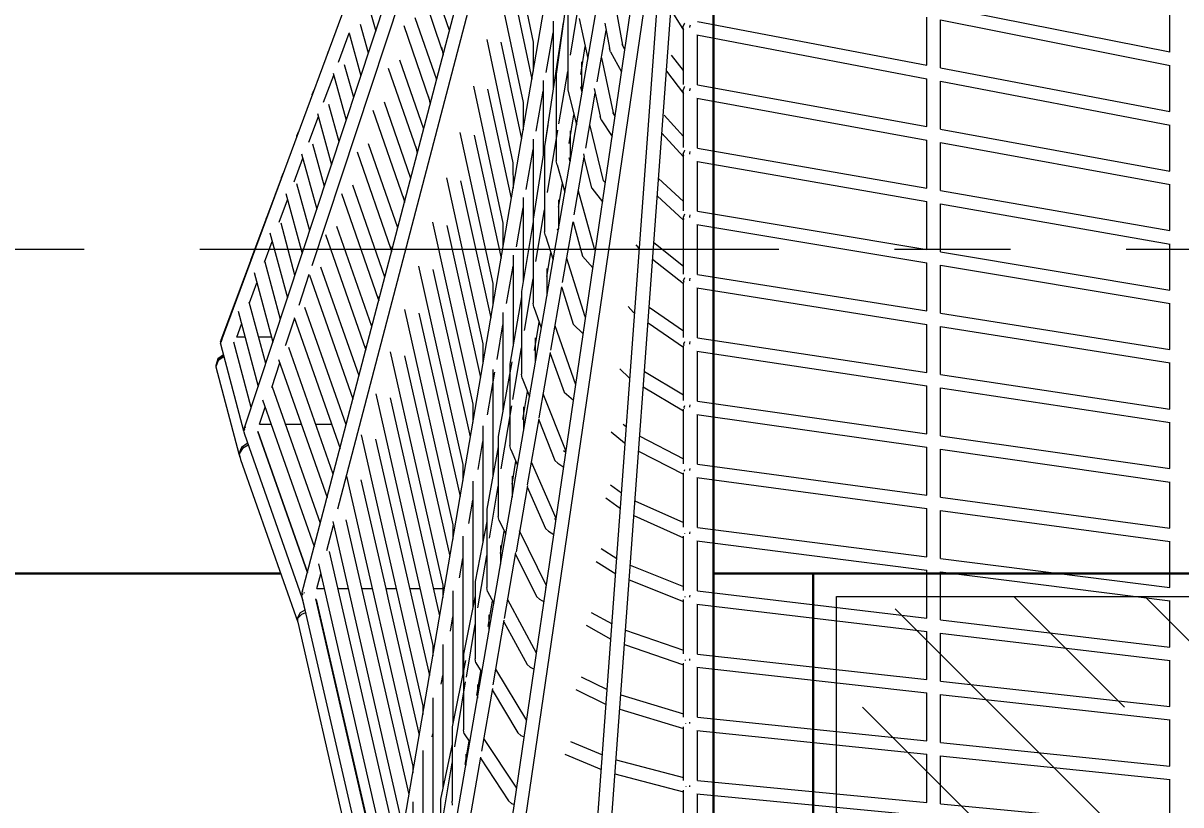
# Model space of a CAD drawing. Header units: millimetres. Extents: x 886808 to 1650903, y -1008069 to 230892.
# Drawn here: x 1018031 to 1020531, y -348710 to -347022 of the extents above; entities that cross this region are included whole.
import ezdxf

# ---------------------------------------------------------------- set-up
doc = ezdxf.new("R2010")
doc.units = ezdxf.units.MM
doc.linetypes.add('ACAD_ISO07W100', pattern=[3, 0, -3])
doc.linetypes.add('CENTER', pattern=[2, 1.25, -0.25, 0.25, -0.25])
doc.layers.get('0').update_dxf_attribs({"lineweight": 0})
for name, color, linetype, lineweight in [('03- Net Cua- 153', 153, 'Continuous', 9), ('8l NET TO', 8, 'Continuous', 9), ('A-Wall', 113, 'Continuous', 30), ('A_Dim', 8, 'Continuous', 5)]:
    doc.layers.add(name, color=color, linetype=linetype, lineweight=lineweight)
doc.styles.add('ISO2', font='')
doc.styles.add('TIÊU ĐỀ', font='arial.ttf', dxfattribs={"height": 230})
doc.styles.get('ISO2').set_extended_font_data('.VnAvantH')
doc.dimstyles.new('1-100', dxfattribs={"dimtxt": 230, "dimasz": 150, "dimexe": 150, "dimexo": 300, "dimgap": 90, "dimtad": 1, "dimdec": 0, "dimrnd": 5, "dimzin": 0, "dimtxsty": 'TIÊU ĐỀ', "dimblk": 'ARCHTICK', "dimcen": 100, "dimdle": 120, "dimclrd": 256, "dimclre": 256, "dimclrt": 2, "dimadec": 0, "dimazin": 0, "dimtfac": 1, "dimtdec": 0, "dimtix": 1, "dimtmove": 1, "dimatfit": 3, "dimldrblk": 'OPEN30', "dimfxl": 900, "dimtolj": 1, "dimtzin": 0, "dimlwd": 13, "dimlwe": 13, "dimarcsym": 1})
doc.dimstyles.new('Copy of 1-100-Ll', dxfattribs={"dimtxt": 700, "dimasz": 150, "dimexe": 150, "dimexo": 300, "dimgap": 90, "dimtad": 1, "dimdec": 0, "dimrnd": 5, "dimzin": 0, "dimtxsty": 'ISO2', "dimblk": 'ARCHTICK', "dimcen": 100, "dimdle": 120, "dimclrd": 256, "dimclre": 256, "dimclrt": 2, "dimadec": 0, "dimazin": 0, "dimtfac": 1, "dimtdec": 0, "dimtix": 1, "dimtmove": 1, "dimatfit": 3, "dimldrblk": 'OPEN30', "dimfxl": 900, "dimtolj": 1, "dimtzin": 0, "dimlwd": 13, "dimlwe": 13, "dimarcsym": 1})

# ---------------------------------------------------------------- blocks, each defined once
blk = doc.blocks.new('_ArchTick')
at = {"color": 0, "linetype": 'ByBlock', "const_width": 0.15}
blk.add_lwpolyline([(-0.5, -0.5), (0.5, 0.5)], dxfattribs=at)
blk = doc.blocks.new('*D687')
at = {"layer": 'A_Dim', "lineweight": 13, "transparency": 16777216}
for p, q in [((1015421.7, -347210.1), (1015421.7, -346713.3)), ((1019521.8, -347210.1), (1019521.8, -346713.3)), ((1015301.7, -346863.3), (1019641.8, -346863.3))]:
    blk.add_line(p, q, dxfattribs=at)
at = {"layer": 'Defpoints', "color": 0, "transparency": 16777216}
for p in [(1019521.8, -346863.3), (1015421.7, -347510.1), (1019521.8, -347510.1)]:
    blk.add_point(p, dxfattribs=at)
at = {"layer": 'A_Dim', "lineweight": 13, "transparency": 16777216, "xscale": 150, "yscale": 150, "zscale": 150, "rotation": 180}
blk.add_blockref('_ArchTick', (1015421.7, -346863.3), dxfattribs=at)
at = {"layer": 'A_Dim', "lineweight": 13, "transparency": 16777216, "xscale": 150, "yscale": 150, "zscale": 150}
blk.add_blockref('_ArchTick', (1019521.8, -346863.3), dxfattribs=at)
at = {"layer": 'A_Dim', "color": 2, "transparency": 16777216, "insert": (1017471.7, -346655.9), "char_height": 230, "attachment_point": 5, "style": 'TIÊU ĐỀ'}
blk.add_mtext('\\A1;4100', dxfattribs=at)
blk = doc.blocks.new('_Open30')
at = {"color": 0, "linetype": 'ByBlock', "lineweight": -2}
for p, q in [((-1, 0.268), (0, 0)), ((0, 0), (-1, -0.268)), ((0, 0), (-1, 0))]:
    blk.add_line(p, q, dxfattribs=at)
blk = doc.blocks.new('*D688')
at = {"layer": 'A_Dim', "lineweight": 13, "transparency": 16777216}
for p, q in [((1019521.8, -347210.1), (1019521.8, -346713.3)), ((1025271.8, -347510.1), (1025271.8, -346713.3)), ((1019401.8, -346863.3), (1025391.8, -346863.3))]:
    blk.add_line(p, q, dxfattribs=at)
at = {"layer": 'Defpoints', "color": 0, "transparency": 16777216}
for p in [(1025271.8, -346863.3), (1019521.8, -347510.1), (1025271.8, -347810.1)]:
    blk.add_point(p, dxfattribs=at)
at = {"layer": 'A_Dim', "lineweight": 13, "transparency": 16777216, "xscale": 150, "yscale": 150, "zscale": 150, "rotation": 180}
blk.add_blockref('_ArchTick', (1019521.8, -346863.3), dxfattribs=at)
at = {"layer": 'A_Dim', "lineweight": 13, "transparency": 16777216, "xscale": 150, "yscale": 150, "zscale": 150}
blk.add_blockref('_ArchTick', (1025271.8, -346863.3), dxfattribs=at)
at = {"layer": 'A_Dim', "color": 2, "transparency": 16777216, "insert": (1022396.8, -346655.9), "char_height": 230, "attachment_point": 5, "style": 'TIÊU ĐỀ'}
blk.add_mtext('\\A1;5750', dxfattribs=at)
blk = doc.blocks.new('A$C62D649C3')
at = {"transparency": 33554636}
for p, q in [((3236.7, 11950.9), (4236.7, 14654.9)), ((3286.5, 11762.5), (4235.1, 14630.1)), ((3411.3, 11406.6), (4211.3, 14458.5)), ((3586, 10645.4), (4235.1, 14426.9)), ((3488.7, 11589.4), (4194.8, 14282.9)), ((3433.2, 12115), (4124.5, 14205.1)), ((3616.4, 10176.7), (4235.1, 13757)), ((3638.8, 9371.7), (4236, 13452.1)), ((3935.7, 9359.1), (4227, 13339.8)), ((3729.3, 9792.9), (4205.6, 13047.5)), ((4006.8, 9919.9), (4235.1, 13039.6)), ((3866.1, 12808.8), (3910.2, 12597.2)), ((3996.7, 12788.8), (3960.1, 12528.2)), ((3664.1, 12725.1), (3713.5, 12580.7)), ((3730, 12622.5), (3689.1, 12742)), ((3546.6, 12705.7), (3570.4, 12620.7)), ((3838.3, 12704.9), (3888.5, 12467)), ((3868.8, 12699.9), (3907.3, 12517.4)), ((4082.3, 12705.6), (4103.4, 12590.2)), ((3985.1, 12684.7), (3985.1, 12494.4)), ((3991, 12569), (4010.1, 12683.2)), ((4790.1, 12674), (5285.1, 12575.8)), ((5285.1, 12575.8), (5285.1, 12675.1)), ((3702.1, 12515.9), (3656, 12649.8)), ((4010.1, 12647.9), (4028.5, 12561.7)), ((4207.8, 12666.7), (4235.1, 12623.1)), ((4760.1, 12547.3), (4760.1, 12650.8)), ((3554.8, 12573.4), (3537.6, 12635)), ((3631.1, 12632.7), (3686, 12473)), ((3975, 12639.6), (3935.1, 12371.7)), ((3953.5, 12642.5), (3953.4, 12494.4)), ((4065.1, 12638), (4074.9, 12584.3)), ((4233.8, 12629.4), (4237.1, 12637.5)), ((4235.1, 12624.8), (4233.8, 12629.4)), ((4235.1, 12624.7), (4235.1, 12624.8)), ((4235.1, 12623.1), (4235.1, 12624.7)), ((4235.1, 12505.7), (4235.1, 12623.1)), ((4237.1, 12637.5), (4237.6, 12637.8)), ((4248.7, 12628.4), (4249, 12630.1)), ((4249, 12630.1), (4249.9, 12634.5)), ((4265.1, 12641.7), (4760.1, 12547.3)), ((4789.6, 12644.9), (5285.8, 12546.5)), ((4790.1, 12541.5), (4790.1, 12644.9)), ((3490, 12553.8), (3513.1, 12616.1)), ((3513.1, 12616.1), (3512.8, 12617.1)), ((3513.1, 12616.1), (3513.1, 12616.1)), ((3513.1, 12616.1), (3538.6, 12524.5)), ((3810.1, 12602.5), (3866.8, 12336.8)), ((3938.7, 12531.5), (3953.4, 12617.5)), ((4048.7, 12511.1), (4067.9, 12622.4)), ((4264.1, 12612.7), (4760.7, 12518.1)), ((4265.1, 12505.1), (4265.1, 12612.6)), ((3466.9, 12573.5), (3468, 12576.5)), ((3466.9, 12573.3), (3466.9, 12573.5)), ((3712.3, 12586.5), (3716, 12569.2)), ((3840.6, 12597.1), (3885.2, 12388.6)), ((3910.2, 12597.2), (3910.2, 12534.1)), ((4013, 12527.3), (4023, 12587.4)), ((4077.1, 12576), (4074.9, 12584.3)), ((4077.1, 12576), (4101.5, 12533)), ((4108.5, 12581.3), (4102.4, 12592)), ((5285.1, 12575.7), (5285.1, 12575.8)), ((3523, 12477.4), (3503.4, 12548.4)), ((3674.1, 12409.3), (3622.7, 12558.2)), ((4015, 12554.3), (4015, 12492.3)), ((4057.7, 12563.1), (4083, 12444.3)), ((4235.1, 12535.6), (4209.3, 12569.3)), ((3458.1, 12467.4), (3479.8, 12526.1)), ((3478.8, 12529.8), (3506.8, 12428.4)), ((3597.7, 12541.1), (3658.5, 12365.3)), ((3960.1, 12528.2), (3960.2, 12340.8)), ((3966.2, 12420.8), (3985.1, 12533.9)), ((4198.1, 12534.6), (4235.1, 12486.1)), ((4790.1, 12541.6), (5285.1, 12447.3)), ((5285.1, 12447.2), (5285.1, 12546.6)), ((3781.4, 12501.7), (3845.2, 12206.5)), ((3931.8, 12514.5), (3931.8, 12352.8)), ((4015.9, 12488.7), (4013, 12500.7)), ((4234, 12492.6), (4237.4, 12500.8)), ((4237.4, 12500.8), (4237.7, 12501)), ((4248.9, 12493.4), (4249.8, 12497.8)), ((4265.1, 12505.1), (4760.1, 12414.7)), ((4760.1, 12414.7), (4760.1, 12518.2)), ((4789.6, 12512.6), (5285.8, 12418.1)), ((4790.1, 12409.1), (4790.1, 12512.5)), ((3433.5, 12484), (3436.9, 12492.7)), ((3433.5, 12483.1), (3433.5, 12484)), ((3436.9, 12492.7), (3437.1, 12492.8)), ((3684.7, 12478.9), (3688.2, 12463)), ((3812.1, 12495.9), (3863.1, 12259.8)), ((3916.9, 12404.7), (3931.8, 12491.5)), ((3985.1, 12494.4), (4003.7, 12418.4)), ((4024, 12367.9), (4044.5, 12486.6)), ((4042.2, 12497.3), (4055, 12437.3)), ((4235.3, 12487.8), (4234, 12492.6)), ((4235.1, 12369.3), (4235.1, 12488)), ((4248.7, 12491.8), (4248.9, 12493.4)), ((4264.1, 12476.2), (4760.6, 12385.5)), ((4265.1, 12368.5), (4265.1, 12476)), ((3491.3, 12381.5), (3469.1, 12462.2)), ((3564.2, 12450.2), (3630.9, 12257.6)), ((3646.2, 12302.7), (3589.1, 12467.4)), ((3888.5, 12467), (3888.5, 12407.9)), ((3426.3, 12381.4), (3446.6, 12436.3)), ((3444.7, 12442.7), (3475, 12332.3)), ((3988, 12378.4), (3998.4, 12440.3)), ((4057.1, 12429), (4055, 12437.3)), ((4057.1, 12429), (4081, 12393.2)), ((4087.5, 12437.6), (4082.5, 12445)), ((4235.1, 12393.5), (4193.2, 12439.4)), ((3400.2, 12394.6), (3403.6, 12403.2)), ((3403.6, 12403.2), (3404, 12403.5)), ((3752.4, 12402.3), (3823.5, 12076.3)), ((3942.1, 12418), (3910.2, 12215.1)), ((3941.3, 12272.3), (3963.9, 12406.9)), ((3990, 12405.8), (3990, 12339.9)), ((4062.6, 12298), (4032.9, 12419.4)), ((4188.3, 12400.6), (4235.1, 12349.3)), ((4790.1, 12409.2), (5285.1, 12318.8)), ((5285.1, 12318.8), (5285.1, 12418.2)), ((3400.2, 12393.2), (3400.2, 12394.6)), ((3459.6, 12285.6), (3434.7, 12376.5)), ((3618.2, 12196.1), (3555.2, 12377.3)), ((3783.2, 12396.2), (3841, 12131)), ((3910.2, 12387.6), (3910.2, 12215.2)), ((4760.1, 12282), (4760.1, 12385.6)), ((4789.6, 12380.2), (5285.8, 12289.6)), ((4790.1, 12276.8), (4790.1, 12380.1)), ((3410.6, 12356.2), (3443.3, 12236.4)), ((3530.3, 12360), (3603.4, 12149.9)), ((3657.1, 12371.3), (3660.3, 12356.7)), ((3895.4, 12279.3), (3910.2, 12365.4)), ((3935.1, 12371.7), (3935.2, 12187.3)), ((3999.2, 12224.4), (4020.7, 12349)), ((4019, 12355.9), (4020.7, 12349)), ((4037.1, 12282), (4020.7, 12349)), ((4234.4, 12355.9), (4237.7, 12364.2)), ((4235.5, 12351), (4234.4, 12355.9)), ((4235.1, 12353), (4235.1, 12357.6)), ((4235.1, 12232.9), (4235.1, 12351.3)), ((4237.7, 12364.2), (4237.8, 12364.2)), ((4248.6, 12355.1), (4248.9, 12356.7)), ((4248.9, 12356.7), (4249.7, 12361.1)), ((4265.1, 12368.5), (4760.1, 12282)), ((3394.4, 12295.2), (3413.4, 12346.4)), ((3866.8, 12336.8), (3866.9, 12281.7)), ((3962.1, 12332.4), (3960.2, 12340.8)), ((3962.1, 12332.4), (3978.6, 12273.1)), ((3990.1, 12339.5), (3988, 12347)), ((4264.1, 12339.7), (4265.1, 12339.5)), ((4265.1, 12231.9), (4265.1, 12339.5)), ((4265.1, 12339.5), (4760.6, 12252.9)), ((3337.5, 12224.3), (3367, 12303.4)), ((3367, 12305.1), (3370.4, 12313.7)), ((3367, 12303.4), (3367, 12305.1)), ((3370.4, 12313.7), (3371, 12314.1)), ((3723, 12304.5), (3801.8, 11946)), ((3753.9, 12298), (3818.9, 12002.2)), ((4066.4, 12293.2), (4062.6, 12298)), ((4235.1, 12252.7), (4181.2, 12302.8)), ((3427.9, 12189.8), (3400.4, 12291.2)), ((3590.3, 12089.6), (3521.1, 12288)), ((3965, 12240.7), (3973.5, 12291.6)), ((4042.6, 12151), (4008, 12275.4)), ((4037.1, 12282), (4060.4, 12252.2)), ((4149.4, 12292.1), (4150.3, 12291.4)), ((4790.1, 12276.8), (5285.1, 12190.4)), ((5285.1, 12190.4), (5285.1, 12289.8)), ((3362.3, 12208.3), (3380.1, 12256.5)), ((3376.3, 12270.4), (3411.6, 12140.5)), ((3496.3, 12270.6), (3576, 12042.2)), ((3629.6, 12263.7), (3632.5, 12250.6)), ((3888.5, 12261.7), (3888.5, 12079)), ((3965, 12257), (3965, 12194.1)), ((4178.4, 12265.2), (4235.1, 12212.6)), ((4760.1, 12149.4), (4760.1, 12253)), ((3333.9, 12215.6), (3337.3, 12224.2)), ((3337.3, 12224.2), (3337.9, 12224.6)), ((3874.1, 12155.4), (3888.5, 12239.3)), ((3916.4, 12123.5), (3935.2, 12235.4)), ((4234.8, 12219.1), (4237.8, 12226.6)), ((4248.8, 12220), (4249.6, 12224.4)), ((4265.1, 12232), (4760.1, 12149.4)), ((4789.6, 12247.9), (5285.7, 12161.2)), ((4790.1, 12144.3), (4790.1, 12247.8)), ((3301, 12126.4), (3334.1, 12215)), ((3333.9, 12213.8), (3333.9, 12215.6)), ((3396.2, 12094.2), (3366, 12206.3)), ((3562.4, 11983.2), (3486.8, 12199.4)), ((3693.3, 12208.1), (3780.2, 11815.8)), ((3724.2, 12201.3), (3796.8, 11873.4)), ((3845.2, 12206.5), (3845.2, 12155.5)), ((3910.2, 12210), (3885.2, 12058.6)), ((3910.2, 12215.1), (3910.2, 12033.7)), ((3974, 12078.5), (3996.6, 12209.3)), ((3996.5, 12209), (4017.1, 12135)), ((4235.8, 12214.5), (4234.8, 12219.1)), ((4235.1, 12096.3), (4235.1, 12214.6)), ((4248.6, 12218.5), (4248.8, 12220)), ((4264, 12203.1), (4760.6, 12120.3)), ((4265.1, 12095.4), (4265.1, 12203)), ((3342, 12185.1), (3379.9, 12044.8)), ((3462, 12181.9), (3548.5, 11934.5)), ((3937.1, 12178.8), (3935.2, 12187.3)), ((3937.1, 12178.8), (3953.4, 12126.9)), ((3964.2, 12189.7), (3963.1, 12193.2)), ((3330.3, 12121.8), (3346.9, 12166.8)), ((3602.1, 12156.1), (3604.7, 12144.4)), ((4045.1, 12148.2), (4042.6, 12151)), ((4132.4, 12159.8), (4137.1, 12153.8)), ((4137.1, 12153.8), (4140, 12151.5)), ((4235.1, 12112.7), (4171, 12163.6)), ((5285.1, 12061.9), (5285.1, 12161.3)), ((3238.2, 11958), (3300.9, 12126)), ((3300.9, 12126), (3304.3, 12134.7)), ((3300.9, 12124.5), (3300.9, 12126)), ((3304.3, 12134.7), (3304.7, 12135)), ((3866.9, 12136.9), (3866.9, 11941)), ((3940, 12091.3), (3948.5, 12142.4)), ((4022.7, 12004), (3982.9, 12130.3)), ((4017.1, 12135), (4039.6, 12110.2)), ((4168.4, 12128.9), (4235.1, 12075.9)), ((4790.1, 12144.4), (5285.1, 12061.9)), ((3307.7, 12100.1), (3348.3, 11949.2)), ((3364.6, 11998.6), (3331.5, 12121.9)), ((3534.5, 11876.9), (3452.3, 12111.5)), ((3663.1, 12113.3), (3758.5, 11685.5)), ((3694.1, 12106.1), (3774.7, 11744.7)), ((3853.1, 12033), (3866.9, 12113.2)), ((3940, 12108.1), (3940, 12049.4)), ((4760.1, 12016.8), (4760.1, 12120.4)), ((4789.6, 12115.5), (5285.7, 12032.8)), ((4790.1, 12012), (4790.1, 12115.4)), ((3298, 12034.5), (3313.8, 12077.3)), ((3404.9, 12029.5), (3427.1, 12096.5)), ((3427.6, 12093.9), (3521.1, 11826.9)), ((3823.5, 12076.3), (3823.5, 12029.2)), ((3891.5, 11974.5), (3910.2, 12086.1)), ((4235.1, 11959.8), (4235.1, 12077.9)), ((4235.3, 12082.4), (4237.8, 12088.7)), ((4236.2, 12078.2), (4235.3, 12082.4)), ((4248.6, 12081.9), (4248.8, 12083.4)), ((4248.8, 12083.4), (4249.5, 12087.6)), ((4265.1, 12095.4), (4760.1, 12016.8)), ((3574.6, 12048.4), (3576.9, 12038.3)), ((3885.2, 12058.6), (3885.2, 11880.1)), ((3948.6, 11931.9), (3972.3, 12068.6)), ((3972.1, 12067.6), (3997.1, 11988.1)), ((4264, 12066.6), (4760.5, 11987.8)), ((4265.1, 11958.9), (4265.1, 12066.4)), ((5285.1, 12061.8), (5285.1, 12061.9)), ((3267.9, 12036.5), (3271.3, 12045.1)), ((3267.9, 12036.7), (3267.9, 12036.5)), ((3268.1, 12035.9), (3267.9, 12036.5)), ((3271.3, 12045.1), (3271.6, 12045.3)), ((3271.3, 12045.3), (3271.3, 12045.1)), ((3333.1, 11903.2), (3297.6, 12035.8)), ((3506.7, 11770.6), (3417.6, 12024.3)), ((3885.2, 12046.9), (3860.2, 11902)), ((3912, 12025.2), (3910.2, 12033.7)), ((3912, 12025.2), (3928, 11980)), ((3938.2, 12039.3), (3938.2, 12039.5)), ((4115.6, 12026.1), (4127.3, 12013.1)), ((4160.8, 12024.7), (4235.1, 11973.8)), ((5285.1, 11933.5), (5285.1, 12032.9)), ((3273.3, 12016.1), (3316.7, 11853.7)), ((3376.5, 11943.8), (3395.2, 12000.1)), ((3394.4, 12002.4), (3493.5, 11720.1)), ((3632.6, 12020), (3736.9, 11555.3)), ((3663.6, 12012.3), (3752.6, 11616)), ((3845.2, 12013.1), (3845.3, 11801.6)), ((4023.9, 12002.9), (4022.7, 12004)), ((4129.8, 12011.3), (4127.3, 12013.1)), ((4790.1, 12012), (5285.1, 11933.5)), ((3270.6, 11960.3), (3280.8, 11988)), ((3832.4, 11912.1), (3845.2, 11987.1)), ((3913.2, 11931.5), (3923.5, 11992.7)), ((4002.6, 11857.5), (3957.7, 11984.3)), ((3997.1, 11988.1), (4018.7, 11967.4)), ((4158.4, 11991.3), (4235.1, 11938.8)), ((4760.1, 11884.2), (4760.1, 11987.8)), ((4789.6, 11983.1), (5285.7, 11904.4)), ((4790.1, 11879.7), (4790.1, 11983.1)), ((3235.1, 11950), (3236.7, 11954)), ((3235.1, 11950), (3235.1, 11949.1)), ((3235.1, 11949.1), (3235.1, 11949)), ((3235.1, 11949), (3235.1, 11948.9)), ((3235.1, 11948.9), (3235.1, 11946.9)), ((3237.9, 11954.8), (3236.7, 11950.9)), ((3236.7, 11954), (3236.8, 11954.2)), ((3236.7, 11950.9), (3237.5, 11950.6)), ((3236.8, 11954.4), (3238.2, 11958)), ((3237.9, 11957.8), (3236.8, 11954.4)), ((3236.8, 11954.2), (3236.8, 11954.4)), ((3237, 11950.8), (3236.8, 11950.4)), ((3238.2, 11958), (3237.9, 11957.8)), ((3238.2, 11955), (3237.9, 11954.8)), ((3301.6, 11808), (3264, 11949.1)), ((3288.2, 11960.3), (3270.6, 11960.3)), ((3345.3, 11960.3), (3317.8, 11960.3)), ((3915, 11959), (3915, 11904.6)), ((4235.8, 11945.8), (4237.8, 11950.6)), ((4248.7, 11946.7), (4249.4, 11950.7)), ((4265.1, 11958.9), (4760.1, 11884.2)), ((3235.2, 11946.5), (3235.1, 11946.9)), ((3235.1, 11946.9), (3235.1, 11946)), ((3235.2, 11946.5), (3235.1, 11946)), ((3235.3, 11946.3), (3235.1, 11946)), ((3235.1, 11946), (3235.5, 11944.8)), ((3235.1, 11946), (3285.1, 11758)), ((3235.3, 11946.3), (3235.2, 11946.5)), ((3376, 11942.2), (3376.5, 11943.8)), ((3478.8, 11664.4), (3382.7, 11937.8)), ((3547.1, 11940.8), (3549.1, 11932.3)), ((3601.7, 11928.2), (3715.2, 11425)), ((3801.8, 11946), (3801.9, 11903)), ((3866.5, 11825.3), (3885.2, 11936.9)), ((3923.4, 11786.2), (3947.8, 11926.9)), ((3947.4, 11925), (3977.1, 11841.1)), ((4235.1, 11823.2), (4235.1, 11941.2)), ((4236.5, 11942.2), (4235.8, 11945.8)), ((4248.5, 11945.3), (4248.7, 11946.7)), ((4264, 11930.1), (4760.5, 11855.2)), ((4265.1, 11822.2), (4265.1, 11929.9)), ((3229.8, 11913.7), (3225.1, 11899)), ((3229.8, 11910.7), (3225.1, 11896)), ((3225.1, 11899), (3225.6, 11897.5)), ((3225.1, 11899), (3225.1, 11896)), ((3230.5, 11909.8), (3225.2, 11896)), ((3227.7, 11904.2), (3225.6, 11899)), ((3225.6, 11899), (3225.8, 11898.2)), ((3241.5, 11922.2), (3229.8, 11913.7)), ((3242.2, 11919.6), (3229.8, 11910.7)), ((3242.6, 11917.9), (3230.5, 11909.8)), ((3346, 11851.5), (3363.5, 11904.4)), ((3360.8, 11912.3), (3465.6, 11614)), ((3632.8, 11920.1), (3730.5, 11487.2)), ((3864.2, 11907), (3835.2, 11745.5)), ((3860.2, 11902), (3860.2, 11726.6)), ((5285.1, 11805), (5285.1, 11904.5)), ((3225.1, 11896), (3225.7, 11893.9)), ((3225.2, 11896), (3275.2, 11708)), ((3811.9, 11792.6), (3827.7, 11884.6)), ((3823.6, 11890.4), (3823.7, 11661)), ((3886.9, 11871.6), (3885.2, 11880.1)), ((4097.8, 11891.5), (4117.6, 11872.5)), ((4150.6, 11885.8), (4235.1, 11835.6)), ((4790.1, 11879.7), (5285.1, 11805)), ((4790.1, 11879.6), (4790.1, 11879.7)), ((3451, 11558.2), (3347.6, 11852)), ((3886.9, 11871.6), (3902.5, 11832.3)), ((4119.5, 11871), (4117.6, 11872.5)), ((4148.2, 11853), (4235.1, 11801.4)), ((4760.1, 11751.5), (4760.1, 11855.2)), ((4789.6, 11850.8), (5285.7, 11776)), ((4790.1, 11747.2), (4790.1, 11850.7)), ((3326.3, 11824.8), (3437.8, 11507.9)), ((3519.7, 11833.2), (3521.3, 11826.3)), ((3570.5, 11837.8), (3693.6, 11294.8)), ((3601.7, 11829.4), (3708.4, 11358.6)), ((3888.3, 11782.5), (3898.4, 11842.7)), ((3981.5, 11713.3), (3932.3, 11837.5)), ((3977.1, 11841.1), (3997.7, 11823.9)), ((3319.8, 11772.3), (3331.9, 11808.8)), ((3780.2, 11815.8), (3780.2, 11776.8)), ((3841.5, 11675.8), (3864.2, 11811.6)), ((3889.9, 11809.6), (3889.9, 11759.8)), ((4235.1, 11686.6), (4235.1, 11804.4)), ((4236.5, 11809.1), (4237.8, 11812.5)), ((4237, 11806.4), (4236.5, 11809.1)), ((4248.5, 11808.7), (4248.7, 11810)), ((4248.7, 11810), (4249.3, 11813.8)), ((4265.1, 11822.3), (4760.1, 11751.6)), ((3898.4, 11641.2), (3923.1, 11784.1)), ((3922.6, 11781.4), (3957.2, 11694.1)), ((4264, 11793.5), (4760.5, 11722.6)), ((4265.1, 11685.7), (4265.1, 11793.4)), ((5285.1, 11676.6), (5285.1, 11776.1)), ((3285.3, 11758.3), (3285.1, 11758)), ((3285.1, 11758), (3286, 11755.1)), ((3285.2, 11758.2), (3286, 11755.1)), ((3287.4, 11761.5), (3285.5, 11758)), ((3285.5, 11758), (3285.5, 11757.9)), ((3286, 11755.1), (3286.3, 11754.2)), ((3286.3, 11754.2), (3286.3, 11754.1)), ((3286.3, 11754.1), (3286.6, 11753)), ((3286.5, 11762.5), (3288.2, 11761.9)), ((3286.6, 11753), (3287.1, 11750.7)), ((3287.1, 11750.7), (3411.2, 11398.2)), ((3289.5, 11765.3), (3289.4, 11765.1)), ((3290, 11765.5), (3289.5, 11765.3)), ((3423.2, 11452.2), (3316, 11756.6)), ((3316.2, 11756.3), (3423.2, 11452.3)), ((3319.8, 11772.3), (3344.8, 11772.3)), ((3375.7, 11772.3), (3410, 11772.3)), ((3440.9, 11772.3), (3475.2, 11772.3)), ((3506.1, 11772.3), (3507.1, 11772.3)), ((3538.9, 11749), (3671.9, 11164.5)), ((3801.9, 11768.9), (3802, 11519.4)), ((4079, 11756), (4107.9, 11731.9)), ((4111.8, 11765.9), (4104.9, 11771.6)), ((3293.2, 11730.3), (3280.5, 11721.8)), ((3295.3, 11727.3), (3282.5, 11720.1)), ((3294.3, 11730.3), (3293.2, 11730.3)), ((3492.3, 11725.5), (3493.5, 11720.4)), ((3570.2, 11740.1), (3686.3, 11229.9)), ((3791.6, 11674.6), (3801.9, 11734.8)), ((3835.2, 11723.1), (3810.2, 11588.9)), ((3835.2, 11745.5), (3835.2, 11573)), ((3861.9, 11718), (3860.2, 11726.6)), ((4109.2, 11730.7), (4107.9, 11731.9)), ((4140.5, 11746.6), (4235.1, 11697.6)), ((4790.1, 11747.3), (5285.1, 11676.6)), ((3280.5, 11721.8), (3275.2, 11708)), ((3275.2, 11708), (3277.3, 11701.3)), ((3282.5, 11720.1), (3275.8, 11708)), ((3275.8, 11708), (3278.4, 11695.9)), ((3861.9, 11718), (3876.8, 11684)), ((3976.2, 11715.5), (3981.3, 11711.8)), ((4138.1, 11714.3), (4235.1, 11664.1)), ((4760.1, 11618.9), (4760.1, 11722.6)), ((4789.6, 11718.4), (5285.7, 11647.5)), ((4790.1, 11614.9), (4790.1, 11718.4)), ((3278.4, 11695.9), (3402, 11345)), ((3758.5, 11685.5), (3758.5, 11650.6)), ((3864.9, 11643), (3873.2, 11692.3)), ((3960.3, 11568.7), (3906.8, 11690)), ((3963.8, 11688.5), (3957.2, 11694.1)), ((3963.8, 11688.5), (3976.5, 11679.3)), ((4237.1, 11672.4), (4237.9, 11674.3)), ((4248.5, 11672.1), (4248.7, 11673.4)), ((4248.7, 11673.4), (4249.2, 11676.9)), ((4265.1, 11685.7), (4760.1, 11618.9)), ((5285.1, 11676.5), (5285.1, 11676.6)), ((3507.3, 11660.3), (3650.3, 11034.2)), ((3538.3, 11652.4), (3592, 11417.3)), ((3780.3, 11649), (3780.4, 11377)), ((3864.9, 11660.1), (3864.9, 11615)), ((4235.1, 11550), (4235.1, 11667.5)), ((4237.4, 11670.9), (4237.1, 11672.4)), ((4263.9, 11657), (4760.5, 11590)), ((4265.1, 11549.2), (4265.1, 11656.9)), ((3816.4, 11526.1), (3835.2, 11638.4)), ((3898.2, 11640.2), (3873.4, 11496.9)), ((3897.6, 11636.9), (3937.2, 11547.1)), ((4077.6, 11641.5), (4101.4, 11624.1)), ((5285.1, 11548.1), (5285.1, 11647.6)), ((3465, 11617.9), (3465.8, 11614.6)), ((3771.5, 11557.6), (3780.3, 11608.6)), ((4067.1, 11613.2), (4098.9, 11590)), ((4130.3, 11607.2), (4235.1, 11559.8)), ((4790.1, 11614.9), (5285.1, 11548.1)), ((4790.1, 11614.9), (4790.1, 11614.9)), ((3810.2, 11588.9), (3810.2, 11419.5)), ((3836.8, 11564.4), (3835.2, 11573)), ((4127.9, 11575.4), (4235.1, 11526.9)), ((4760.1, 11486.3), (4760.1, 11590.1)), ((4789.6, 11586.1), (5285.7, 11519.1)), ((4790.1, 11482.5), (4790.1, 11586)), ((3465.2, 11499.8), (3479.5, 11554.5)), ((3477.8, 11562), (3628.6, 10904)), ((3506.2, 11566.1), (3642.2, 10972.6)), ((3736.9, 11555.3), (3736.9, 11524.4)), ((3810.2, 11562.1), (3785.3, 11432.4)), ((3836.8, 11564.4), (3851.1, 11535.2)), ((3956.3, 11568.5), (3960, 11566.2)), ((4265.1, 11549.2), (4760.1, 11486.3)), ((3758.6, 11530.3), (3758.7, 11233.8)), ((3839.9, 11493.5), (3847.9, 11541.6)), ((3939.1, 11423.7), (3881.2, 11541.8)), ((3943.8, 11541.5), (3937.2, 11547.1)), ((3943.8, 11541.5), (3955.3, 11534.2)), ((4235.1, 11413.4), (4235.1, 11530.6)), ((4237.8, 11535.8), (4237.9, 11536.1)), ((4237.9, 11535.6), (4237.8, 11535.8)), ((4237.9, 11536.2), (4238.1, 11536.4)), ((4237.9, 11536.1), (4237.9, 11536.2)), ((4248.5, 11535.5), (4248.7, 11536.7)), ((4248.7, 11536.7), (4249.2, 11540)), ((3437.8, 11510.2), (3438.1, 11508.8)), ((3839.9, 11510.3), (3839.9, 11470.2)), ((4057.2, 11504.2), (4091.1, 11482.6)), ((4263.9, 11520.5), (4760.1, 11457.5)), ((4265.1, 11412.6), (4265.1, 11520.3)), ((5285.1, 11419.6), (5285.1, 11519.2)), ((3469.9, 11497.6), (3620.1, 10844)), ((3751.5, 11440.8), (3758.6, 11482.4)), ((3791.3, 11376.2), (3810.2, 11489.1)), ((3848.6, 11353), (3873.2, 11495.2)), ((3872.5, 11491.5), (3917.3, 11400.2)), ((4046.4, 11476.1), (4088.6, 11449.1)), ((4790.1, 11482.5), (5285.1, 11419.6)), ((4790.1, 11482.5), (4790.1, 11482.5)), ((3443.6, 11417.3), (3451.8, 11448.9)), ((3446.8, 11470.9), (3607, 10773.7)), ((4120, 11467.6), (4235.1, 11422.1)), ((4760.1, 11457.5), (4760.4, 11457.4)), ((4760.1, 11353.7), (4760.1, 11457.5)), ((4789.6, 11453.7), (5285.8, 11390.7)), ((4790.1, 11350.1), (4790.1, 11453.7)), ((3715.2, 11425), (3715.2, 11398.2)), ((3785.3, 11432.4), (3785.2, 11265.9)), ((4117.7, 11436.2), (4235.1, 11389.8)), ((3412.3, 11406.3), (3410.5, 11403)), ((3410.5, 11403), (3410.5, 11402.9)), ((3411.1, 11400), (3410.5, 11402.5)), ((3413.1, 11405.1), (3410.9, 11403)), ((3410.9, 11403), (3410.9, 11402.6)), ((3411.2, 11399.8), (3411.1, 11400)), ((3411.1, 11400), (3411.2, 11398)), ((3411.1, 11400), (3411.1, 11400)), ((3411.2, 11399.8), (3585.3, 10643.4)), ((3411.3, 11406.6), (3413.1, 11406.1)), ((3414.5, 11410.3), (3414.4, 11410.1)), ((3414.6, 11410.3), (3414.5, 11410.3)), ((3416, 11408), (3415.6, 11407.7)), ((3416.4, 11408.2), (3416, 11408)), ((3443.6, 11417.3), (3459.1, 11417.3)), ((3488.4, 11417.3), (3511, 11417.3)), ((3540.3, 11417.3), (3562.8, 11417.3)), ((3592, 11417.3), (3598, 11391.1)), ((3592, 11417.3), (3614.4, 11417.3)), ((3643.7, 11417.3), (3665.8, 11417.3)), ((3695.1, 11417.3), (3715.2, 11417.3)), ((3736.9, 11412.8), (3737, 11356.2)), ((3785.3, 11401.5), (3760.3, 11275.8)), ((3811.7, 11410.8), (3810.2, 11419.5)), ((3811.7, 11410.8), (3825.3, 11385.8)), ((3923.8, 11394.5), (3917.3, 11400.2)), ((3936.5, 11421.5), (3938.6, 11420.3)), ((4238.6, 11399.2), (4238.9, 11400.2)), ((4238.6, 11399.1), (4238.6, 11399.2)), ((4248.6, 11400), (4249.1, 11403.1)), ((4248.6, 11398.9), (4248.6, 11400)), ((4265.1, 11412.6), (4760.1, 11353.7)), ((3411.2, 11398), (3418.9, 11364.7)), ((3598, 10715.4), (3441.4, 11395.5)), ((3442.1, 11394.1), (3598.2, 10716.3)), ((3598, 11391.1), (3664.2, 11101.2)), ((3813.4, 11335.4), (3822.7, 11390.6)), ((3917.8, 11278.3), (3855.5, 11393)), ((3923.8, 11394.5), (3934, 11388.8)), ((4235.1, 11276.7), (4235.1, 11393.5)), ((4263.9, 11383.9), (4760.4, 11324.8)), ((4265.1, 11276), (4265.1, 11383.8)), ((5285.1, 11291.2), (5285.1, 11390.8)), ((3407.5, 11365.1), (3400.8, 11353)), ((3400.8, 11353), (3401.9, 11347.8)), ((3410, 11361.4), (3401.5, 11353)), ((3401.5, 11353), (3401.7, 11350.1)), ((3401.8, 11348), (3402, 11344.6)), ((3417.5, 11370.7), (3407.5, 11365.1)), ((3418.9, 11364.7), (3410, 11361.4)), ((3418.9, 11364.7), (3418.9, 11364.7)), ((3731.6, 11325.2), (3737, 11356.2)), ((3737, 11356.2), (3737, 11329.2)), ((3814.9, 11360.4), (3814.9, 11325.5)), ((3823.8, 11209.6), (3847.9, 11349.1)), ((4035.9, 11366), (4080.7, 11341.1)), ((4790.1, 11350.1), (5285.1, 11291.2)), ((4790.1, 11350.1), (4790.1, 11350.1)), ((3402, 11344.6), (3566.4, 10630.5)), ((3737, 11329.2), (3737.1, 11127.9)), ((3766.2, 11226), (3785.2, 11339.9)), ((3847.3, 11345.4), (3897.3, 11253.2)), ((4024.8, 11338.1), (4078.3, 11308.3)), ((4109.8, 11327.8), (4235.1, 11284.5)), ((4760.1, 11221), (4760.1, 11324.9)), ((4789.5, 11321.4), (5285.8, 11262.3)), ((4790.1, 11217.6), (4790.1, 11321.3)), ((3693.6, 11294.8), (3693.6, 11272.1)), ((3715.3, 11296.4), (3715.4, 10986.9)), ((3760.3, 11275.8), (3760.3, 11112.3)), ((3916.6, 11274.5), (3917.2, 11274.2)), ((4107.5, 11296.8), (4235.1, 11252.7)), ((4265.1, 11276.1), (4760.1, 11221.1)), ((3764.6, 11262.3), (3735.3, 11119.3)), ((3786.7, 11257.2), (3785.2, 11265.9)), ((3786.7, 11257.2), (3799.4, 11236)), ((3903.8, 11247.4), (3897.3, 11253.2)), ((4235.1, 11140), (4235.1, 11256.4)), ((4239.3, 11262.7), (4239.6, 11263.6)), ((4239.3, 11262.5), (4239.3, 11262.7)), ((4248.6, 11263.3), (4249, 11266.1)), ((4248.6, 11262.4), (4248.6, 11263.3)), ((5285.1, 11162.7), (5285.1, 11262.4)), ((3712, 11210.8), (3715.3, 11230)), ((3788.5, 11186.4), (3797.4, 11239.4)), ((3896.5, 11132.6), (3829.7, 11243.7)), ((3903.8, 11247.4), (3912.7, 11243.1)), ((4013.8, 11227.2), (4070.4, 11199.6)), ((4263.9, 11247.4), (4760.4, 11192.2)), ((4265.1, 11139.5), (4265.1, 11247.3)), ((3741, 11075.6), (3764.6, 11216.3)), ((3789.9, 11210.2), (3789.9, 11180.7)), ((3822.5, 11201.8), (3799.1, 11066.4)), ((3821.9, 11198.6), (3877.4, 11106.3)), ((4002.4, 11199.4), (4068, 11167.4)), ((4790.1, 11217.7), (5285.1, 11162.7)), ((3693.6, 11181.2), (3693.7, 10845.1)), ((4099.6, 11187.9), (4235.1, 11146.9)), ((4760.1, 11088.4), (4760.1, 11192.3)), ((4789.5, 11189), (5285.8, 11133.9)), ((4790.1, 11085.3), (4790.1, 11188.9)), ((3671.9, 11164.5), (3671.9, 11145.9)), ((4097.3, 11157.3), (4235.1, 11115.7)), ((5285.1, 11162.6), (5285.1, 11162.7)), ((4240, 11126.1), (4240.2, 11126.8)), ((4240, 11125.9), (4240, 11126.1)), ((4248.6, 11126.6), (4249, 11129.2)), ((4248.6, 11125.8), (4248.6, 11126.6)), ((4265.1, 11139.5), (4760.1, 11088.5)), ((5285.1, 11034.3), (5285.1, 11133.9)), ((3692.6, 11097.5), (3693.6, 11103.8)), ((3735.3, 11119.3), (3735.3, 10958.8)), ((3761.6, 11103.6), (3760.3, 11112.3)), ((3761.6, 11103.6), (3773.5, 11085.8)), ((3883.8, 11100.4), (3877.4, 11106.3)), ((3883.8, 11100.4), (3891.3, 11097.2)), ((4235.1, 11003.4), (4235.1, 11119.3)), ((4263.9, 11110.9), (4760.3, 11059.6)), ((4265.1, 11002.9), (4265.1, 11110.7)), ((3735.3, 11081.6), (3710.3, 10962.7)), ((3763.5, 11037.4), (3772, 11087.9)), ((3875.2, 10986.6), (3803.8, 11094)), ((3990.8, 11087.6), (4060, 11058.2)), ((4790.1, 11085.3), (5285.1, 11034.3)), ((3671.9, 11067.9), (3672.1, 10702.7)), ((3764.8, 11059.8), (3764.8, 11035.9)), ((3796.8, 11053.2), (3774, 10921.4)), ((3796.4, 11051.2), (3857.4, 10959.3)), ((3979.1, 11060), (4057.7, 11026.6)), ((4760.1, 10955.8), (4760.1, 11059.7)), ((4789.5, 11056.6), (5285.8, 11005.4)), ((4790.1, 10953), (4790.1, 11056.6)), ((3650.3, 11034.2), (3650.3, 11019.8)), ((3715.8, 10924.9), (3735.3, 11041.5)), ((4089.3, 11047.9), (4235.1, 11009.5)), ((4087.1, 11017.7), (4235.1, 10978.7)), ((4265.1, 11002.9), (4760.1, 10955.8)), ((5285.1, 10905.8), (5285.1, 11005.5)), ((4235.1, 10866.7), (4235.1, 10982.5)), ((4240.7, 10989.6), (4240.8, 10990.1)), ((4240.7, 10989.4), (4240.7, 10989.6)), ((4248.6, 10990), (4248.9, 10992.2)), ((4248.6, 10989.2), (4248.6, 10990)), ((4263.8, 10974.3), (4760.3, 10927)), ((4265.1, 10866.4), (4265.1, 10974.2)), ((3650.3, 10957), (3650.4, 10559.7)), ((3710.3, 10962.7), (3710.3, 10805.2)), ((3736.6, 10950), (3735.3, 10958.8)), ((3863.7, 10953.4), (3857.4, 10959.3)), ((3863.7, 10953.4), (3870, 10951.1)), ((4760.1, 10955.8), (4760.1, 10955.8)), ((4790.1, 10953), (5285.1, 10905.8))]:
    blk.add_line(p, q, dxfattribs=at)
blk = doc.blocks.new('*D1485')
at = {"layer": 'A_Dim', "lineweight": 13, "transparency": 16777216}
for p, q in [((1019521.8, -351110.1), (1019521.8, -343046.5)), ((1047521.8, -346125.5), (1047521.8, -343046.5)), ((1019401.8, -343196.5), (1047641.8, -343196.5))]:
    blk.add_line(p, q, dxfattribs=at)
at = {"layer": 'Defpoints', "color": 0, "transparency": 16777216}
for p in [(1047521.8, -343196.5), (1047521.8, -346425.5), (1019521.8, -351410.1)]:
    blk.add_point(p, dxfattribs=at)
at = {"layer": 'A_Dim', "lineweight": 13, "transparency": 16777216, "xscale": 150, "yscale": 150, "zscale": 150, "rotation": 180}
blk.add_blockref('_ArchTick', (1019521.8, -343196.5), dxfattribs=at)
at = {"layer": 'A_Dim', "lineweight": 13, "transparency": 16777216, "xscale": 150, "yscale": 150, "zscale": 150}
blk.add_blockref('_ArchTick', (1047521.8, -343196.5), dxfattribs=at)
at = {"layer": 'A_Dim', "color": 2, "transparency": 16777216, "insert": (1033521.8, -342744.5), "char_height": 700, "attachment_point": 5, "style": 'ISO2'}
blk.add_mtext('\\A1;28000', dxfattribs=at)

msp = doc.modelspace()

# ---------------------------------------------------------------- hatches: boundary and pattern name
at = {"layer": 'A_Dim', "transparency": 33554534}
h = msp.add_hatch(dxfattribs=at)
h.set_pattern_fill('GOST_WOOD', color=256, scale=100, angle=45)
h.set_pattern_definition([(135, (-400027.74, -231402.14), (424.26407, 424.26407), [1000, -200]), (135, (-399744.9, -231402.14), (424.26407, 424.26407), [600, -150, 300, -150]), (135, (-399391.34, -231472.86), (424.26407, 424.26407), [1000, -200])])
h.paths.add_polyline_path([(1030886.8, -348810.1), (1029841.8, -348810.1), (1029841.8, -351360.1), (1030886.8, -351360.1)])
h.paths.add_polyline_path([(1030886.8, -348260.1), (1029841.8, -348260.1), (1029841.8, -348760.1), (1030886.8, -348760.1)])
h.paths.add_polyline_path([(1029791.8, -348260.1), (1028186.8, -348260.1), (1028186.8, -348760.1), (1029791.8, -348760.1)])
h.paths.add_polyline_path([(1028136.8, -348260.1), (1026531.8, -348260.1), (1026531.8, -348760.1), (1028136.8, -348760.1)])
h.paths.add_polyline_path([(1026481.8, -348260.1), (1025436.8, -348260.1), (1025436.8, -348760.1), (1026481.8, -348760.1)])
h.paths.add_polyline_path([(1026481.8, -348810.1), (1025436.8, -348810.1), (1025436.8, -351360.1), (1026481.8, -351360.1)])
h.paths.add_polyline_path([(1028186.8, -350660.1), (1028136.8, -350660.1), (1028136.8, -351360.1), (1028186.8, -351360.1)])
h.paths.add_polyline_path([(1029791.8, -350660.1), (1028186.8, -350660.1), (1028186.8, -351360.1), (1029791.8, -351360.1)])
h.paths.add_polyline_path([(1028136.8, -350660.1), (1026531.8, -350660.1), (1026531.8, -351360.1), (1028136.8, -351360.1)])
h.paths.add_polyline_path([(1025136.8, -348810.1), (1024141.8, -348810.1), (1024141.8, -351360.1), (1025136.8, -351360.1)])
h.paths.add_polyline_path([(1025136.8, -348260.1), (1024141.8, -348260.1), (1024141.8, -348760.1), (1025136.8, -348760.1)])
h.paths.add_polyline_path([(1024091.8, -348260.1), (1022486.8, -348260.1), (1022486.8, -348760.1), (1024091.8, -348760.1)])
h.paths.add_polyline_path([(1022436.8, -348260.1), (1020831.8, -348260.1), (1020831.8, -348760.1), (1022436.8, -348760.1)])
h.paths.add_polyline_path([(1020781.8, -348260.1), (1019786.8, -348260.1), (1019786.8, -348760.1), (1020781.8, -348760.1)])
h.paths.add_polyline_path([(1020781.8, -348810.1), (1019786.8, -348810.1), (1019786.8, -351360.1), (1020781.8, -351360.1)])
h.paths.add_polyline_path([(1022436.8, -348810.1), (1020831.8, -348810.1), (1020831.8, -351360.1), (1022436.8, -351360.1)])
h.paths.add_polyline_path([(1024091.8, -348810.1), (1022486.8, -348810.1), (1022486.8, -351360.1), (1024091.8, -351360.1)])
h.paths.add_polyline_path([(1045811.7, -348810.1), (1044261.9, -348810.1), (1044261.9, -351360.1), (1045811.7, -351360.1)])
h.paths.add_polyline_path([(1041291.8, -350660.1), (1039686.8, -350660.1), (1039686.8, -351360.1), (1041291.8, -351360.1)])
h.paths.add_polyline_path([(1039636.8, -350660.1), (1038031.8, -350660.1), (1038031.8, -351360.1), (1039636.8, -351360.1)])
h.paths.add_polyline_path([(1035541.8, -350660.1), (1033936.8, -350660.1), (1033936.8, -351360.1), (1035541.8, -351360.1)])
h.paths.add_polyline_path([(1033886.8, -350660.1), (1032281.8, -350660.1), (1032281.8, -351360.1), (1033886.8, -351360.1)])
h.paths.add_polyline_path([(1044211.9, -348810.1), (1042686.8, -348810.1), (1042686.8, -351360.1), (1044211.9, -351360.1)])
h.paths.add_polyline_path([(1044211.9, -348260.1), (1042686.8, -348260.1), (1042686.8, -348760.1), (1044211.9, -348760.1)])
h.paths.add_polyline_path([(1045737, -348260.1), (1045036.8, -348260.1), (1044261.9, -348260.1), (1044261.9, -348760.1), (1045737, -348760.1)])
h.paths.add_polyline_path([(1047436.8, -348817.9), (1045861.7, -348810.1), (1045861.7, -351360.1), (1047436.8, -351367.9)])
h.paths.add_polyline_path([(1047386.8, -348260.1), (1045837, -348260.1), (1045837, -348760.1), (1047386.8, -348760.1)])
h.paths.add_polyline_path([(1031186.8, -348810.1), (1031186.8, -351360.1), (1032231.8, -351360.1), (1032231.8, -348810.1)])
h.paths.add_polyline_path([(1031186.8, -348260.1), (1031186.8, -348760.1), (1032231.8, -348760.1), (1032231.8, -348260.1)])
h.paths.add_polyline_path([(1032281.8, -348260.1), (1032281.8, -348760.1), (1035541.8, -348760.1), (1035541.8, -348260.1)])
h.paths.add_polyline_path([(1036636.8, -348760.1), (1036636.8, -348260.1), (1035591.8, -348260.1), (1035591.8, -348760.1)])
h.paths.add_polyline_path([(1036636.8, -348810.1), (1035591.8, -348810.1), (1035591.8, -351360.1), (1036636.8, -351360.1)])
h.paths.add_polyline_path([(1037981.8, -348760.1), (1037981.8, -348260.1), (1036936.8, -348260.1), (1036936.8, -348760.1)])
h.paths.add_polyline_path([(1036936.8, -351360.1), (1037981.8, -351360.1), (1037981.8, -348810.1), (1036936.8, -348810.1)])
h.paths.add_polyline_path([(1041291.8, -348760.1), (1041291.8, -348260.1), (1038031.8, -348260.1), (1038031.8, -348760.1)])
h.paths.add_polyline_path([(1042386.8, -348760.1), (1042386.8, -348260.1), (1041341.8, -348260.1), (1041341.8, -348760.1)])
h.paths.add_polyline_path([(1041341.8, -351360.1), (1042386.8, -351360.1), (1042386.8, -348810.1), (1041341.8, -348810.1)])

# ---------------------------------------------------------------- linework, layer by layer
at = {"layer": '03- Net Cua- 153', "linetype": 'Continuous', "transparency": 33554636}
for points in [[(1019736.8, -348210.1), (1025186.8, -348210.1), (1025186.8, -351410.1), (1019736.8, -351410.1)], [(1019786.8, -348260.1), (1025136.8, -348260.1), (1025136.8, -351360.1), (1019786.8, -351360.1)]]:
    msp.add_lwpolyline(points, close=True, dxfattribs=at)
at = {"layer": '8l NET TO', "color": 251, "linetype": 'CENTER', "ltscale": 1000, "true_color": 0x636466, "transparency": 33554636}
for p, q in [((1019521.8, -344100.9), (1019521.8, -362079.6)), ((1014412.5, -347510.1), (1058473.3, -347510.1))]:
    msp.add_line(p, q, dxfattribs=at)
at = {"layer": 'A-Wall', "transparency": 33554636}
for p, q in [((1019521.8, -351197.4), (1019521.8, -346208.1)), ((1018586.7, -348210.1), (1015621.8, -348210.1))]:
    msp.add_line(p, q, dxfattribs=at)
for points in [[(1019521.8, -351410.1), (1019736.8, -351410.1), (1019736.8, -348210.1), (1019521.8, -348210.1)], [(1019736.8, -348210.1), (1047436.8, -348210.1), (1047436.8, -351410.1), (1019736.8, -351410.1)]]:
    msp.add_lwpolyline(points, close=True, dxfattribs=at)

# ---------------------------------------------------------------- block references
at = {"layer": 'A_Dim', "linetype": 'ACAD_ISO07W100', "transparency": 33554534}
msp.add_blockref('A$C62D649C3', (1015221.7, -359660.1), dxfattribs=at)

# ---------------------------------------------------------------- dimensions: what is measured, and where the dimension line sits
at = {"layer": 'A_Dim', "transparency": 33554636}
dim = msp.add_linear_dim(base=(1047521.8, -343196.5), p1=(1019521.8, -351410.1), p2=(1047521.8, -346425.5), dimstyle='Copy of 1-100-Ll', dxfattribs=at)
dim.commit()
dim.dimension.update_dxf_attribs({"geometry": '*D1485', "text_midpoint": (1033521.8, -342744.5)})
for base, p1, p2, picture, middle in [((1019521.8, -346863.3), (1015421.7, -347510.1), (1019521.8, -347510.1), '*D687', (1017471.7, -346655.9)), ((1025271.8, -346863.3), (1019521.8, -347510.1), (1025271.8, -347810.1), '*D688', (1022396.8, -346655.9))]:
    dim = msp.add_linear_dim(base=base, p1=p1, p2=p2, dimstyle='1-100', override={"dimscale": 1}, dxfattribs=at)
    dim.commit()
    dim.dimension.update_dxf_attribs({"geometry": picture, "text_midpoint": middle})

doc.saveas('drawing.dxf')
